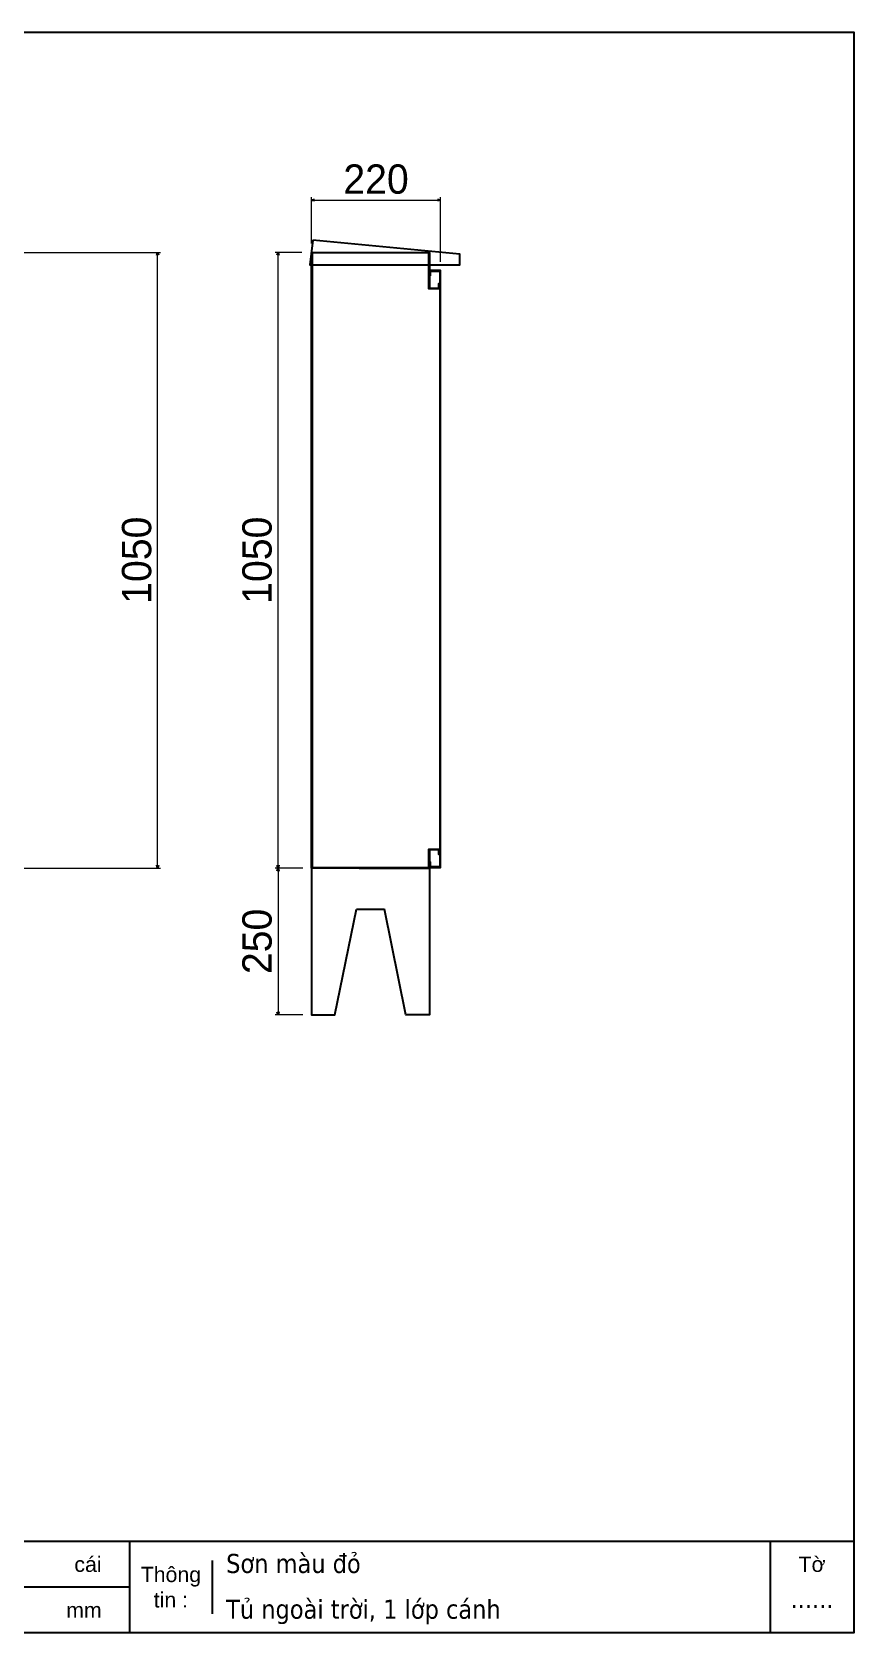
# Model space of a CAD drawing. Header units: millimetres. Extents: x 0 to 3861, y 0 to 2730.
# Drawn here: x 2460 to 3861, y 0 to 2730 of the extents above; entities that cross this region are included whole.
import ezdxf
from ezdxf.enums import TextEntityAlignment as Align

# ---------------------------------------------------------------- set-up
doc = ezdxf.new("R2010")
doc.units = ezdxf.units.MM
doc.layers.add('DIM', color=253, linetype='Continuous')
doc.styles.add('Arial', font='arial.ttf')
doc.styles.add('Tahoma (Input Text)', font='tahoma.ttf')
doc.dimstyles.new('CNC', dxfattribs={"dimtxt": 50, "dimasz": 5, "dimexe": 5, "dimexo": 15, "dimgap": 10, "dimtad": 1, "dimdec": 0, "dimtxsty": 'Standard', "dimblk": 'OPEN30', "dimcen": 10, "dimclrd": 5, "dimclre": 5, "dimclrt": 3, "dimazin": 3, "dimtfac": 1, "dimtdec": 0, "dimtmove": 0, "dimatfit": 3, "dimldrblk": 'ARCHTICK', "dimlwd": 9, "dimlwe": 9})

# ---------------------------------------------------------------- blocks, each defined once
blk = doc.blocks.new('*D6')
at = {"color": 0, "linetype": 'ByBlock', "lineweight": -2}
for p, q in [((2672.5, 2349.3), (2673.8, 2354.3)), ((2673.8, 2354.3), (2675.1, 2349.3)), ((2673.8, 2354.3), (2673.8, 2349.3)), ((2673.8, 1304.3), (2672.5, 1309.3)), ((2675.1, 1309.3), (2673.8, 1304.3)), ((2673.8, 1304.3), (2673.8, 1309.3))]:
    blk.add_line(p, q, dxfattribs=at)
at = {"layer": 'Defpoints', "color": 0, "transparency": 16777216}
for p in [(2281.6, 2354.3), (2673.8, 2354.3), (2281.6, 1304.3)]:
    blk.add_point(p, dxfattribs=at)
at = {"layer": 'DIM', "color": 5, "lineweight": 9, "transparency": 16777216}
for p, q in [((2296.6, 2354.3), (2678.8, 2354.3)), ((2673.8, 1309.3), (2673.8, 2349.3)), ((2296.6, 1304.3), (2678.8, 1304.3))]:
    blk.add_line(p, q, dxfattribs=at)
at = {"layer": 'DIM', "color": 3, "transparency": 16777216, "insert": (2638.3, 1829.3), "char_height": 50, "attachment_point": 5, "rotation": 90}
blk.add_mtext('1050', dxfattribs=at)
blk = doc.blocks.new('_ArchTick')
at = {"color": 0, "const_width": 0.15}
blk.add_lwpolyline([(-0.5, -0.5), (0.5, 0.5)], dxfattribs=at)
blk = doc.blocks.new('_Open30')
at = {"color": 0, "linetype": 'ByBlock', "lineweight": -2}
for p, q in [((-1, 0.27), (0, 0)), ((0, 0), (-1, -0.27)), ((0, 0), (-1, 0))]:
    blk.add_line(p, q, dxfattribs=at)
blk = doc.blocks.new('*D9')
at = {"color": 0, "linetype": 'ByBlock', "lineweight": -2}
for p, q in [((2877.8, 2349.3), (2879.2, 2354.3)), ((2879.2, 2354.3), (2880.5, 2349.3)), ((2879.2, 2354.3), (2879.2, 2349.3)), ((2879.2, 1304.3), (2877.8, 1309.3)), ((2880.5, 1309.3), (2879.2, 1304.3)), ((2879.2, 1304.3), (2879.2, 1309.3))]:
    blk.add_line(p, q, dxfattribs=at)
at = {"layer": 'Defpoints', "color": 0, "transparency": 16777216}
for p in [(2879.2, 2354.3), (2934.7, 2354.3), (2936.2, 1304.3)]:
    blk.add_point(p, dxfattribs=at)
at = {"layer": 'DIM', "color": 5, "lineweight": 9, "transparency": 16777216}
for p, q in [((2919.7, 2354.3), (2874.2, 2354.3)), ((2879.2, 1309.3), (2879.2, 2349.3)), ((2921.2, 1304.3), (2874.2, 1304.3))]:
    blk.add_line(p, q, dxfattribs=at)
at = {"layer": 'DIM', "color": 3, "transparency": 16777216, "insert": (2843.6, 1829.3), "char_height": 50, "attachment_point": 5, "rotation": 90}
blk.add_mtext('1050', dxfattribs=at)
blk = doc.blocks.new('khungtenAsean2')
at = {"color": 7}
for p, q in [((2970, -1980), (0, -1980)), ((2020, -1980), (2020, -2100)), ((2860, -1980), (2860, -2100)), ((2128.3, -2005), (2128.3, -2075)), ((2020, -2040), (0, -2040))]:
    blk.add_line(p, q, dxfattribs=at)
blk.add_lwpolyline([(0, 0), (2970, 0), (2970, -2100), (0, -2100)], close=True, dxfattribs=at)
at = {"color": 2, "char_height": 20, "style": 'Arial'}
for s, insert, width, attachment_point in [('cái', (1947.6, -2010), 917.634, 4), ('Thông\\Ptin :', (2074.2, -2040), 108.311, 5), ('Tờ', (2915, -2010), 110, 5), ('mm', (1936.9, -2070), 917.634, 4)]:
    blk.add_mtext(s, dxfattribs=dict(at, insert=insert, width=width, attachment_point=attachment_point))
at = {"color": 1, "style": 'Tahoma (Input Text)', "flags": 8}
for tag, p in [('#03', (506.6, -2019.3)), ('#01', (137.1, -2021.3)), ('#05', (1106.6, -2021.3)), ('#07', (1834.7, -2021.3)), ('#09', (2146.7, -2021.3)), ('#02', (98.5, -2081.3)), ('#04', (486.1, -2081.3)), ('#06', (1065.3, -2081.3)), ('#08', (1817.4, -2081.3)), ('#10', (2146.7, -2081.3))]:
    blk.add_attdef(tag, p, '', height=25, dxfattribs=at)
blk.add_attdef('#11', text='', height=25, dxfattribs=at).set_placement((2915, -2067.3), align=Align.CENTER)
blk = doc.blocks.new('*D10')
at = {"color": 0, "linetype": 'ByBlock', "lineweight": -2}
for p, q in [((2877.8, 1299.3), (2879.2, 1304.3)), ((2879.2, 1304.3), (2880.5, 1299.3)), ((2879.2, 1304.3), (2879.2, 1299.3)), ((2879.2, 1054.3), (2877.8, 1059.3)), ((2880.5, 1059.3), (2879.2, 1054.3)), ((2879.2, 1054.3), (2879.2, 1059.3))]:
    blk.add_line(p, q, dxfattribs=at)
at = {"layer": 'Defpoints', "color": 0, "transparency": 16777216}
for p in [(2936.2, 1304.3), (2879.2, 1054.3), (2936.2, 1054.3)]:
    blk.add_point(p, dxfattribs=at)
at = {"layer": 'DIM', "color": 5, "lineweight": 9, "transparency": 16777216}
for p, q in [((2921.2, 1304.3), (2874.2, 1304.3)), ((2879.2, 1299.3), (2879.2, 1059.3)), ((2921.2, 1054.3), (2874.2, 1054.3))]:
    blk.add_line(p, q, dxfattribs=at)
at = {"layer": 'DIM', "color": 3, "transparency": 16777216, "insert": (2843.6, 1179.3), "char_height": 50, "attachment_point": 5, "rotation": 90}
blk.add_mtext('250', dxfattribs=at)
blk = doc.blocks.new('*D14')
at = {"color": 0, "linetype": 'ByBlock', "lineweight": -2}
for p, q in [((2936.2, 2443.4), (2941.2, 2444.7)), ((2941.2, 2442.1), (2936.2, 2443.4)), ((2936.2, 2443.4), (2941.2, 2443.4)), ((3151.2, 2444.7), (3156.2, 2443.4)), ((3156.2, 2443.4), (3151.2, 2442.1)), ((3156.2, 2443.4), (3151.2, 2443.4))]:
    blk.add_line(p, q, dxfattribs=at)
at = {"layer": 'Defpoints', "color": 0, "transparency": 16777216}
for p in [(3156.2, 2443.4), (2936.2, 2354.3), (3156.2, 2323.3)]:
    blk.add_point(p, dxfattribs=at)
at = {"layer": 'DIM', "color": 5, "lineweight": 9, "transparency": 16777216}
for p, q in [((2936.2, 2369.3), (2936.2, 2448.4)), ((2941.2, 2443.4), (3151.2, 2443.4)), ((3156.2, 2338.3), (3156.2, 2448.4))]:
    blk.add_line(p, q, dxfattribs=at)
at = {"layer": 'DIM', "color": 3, "transparency": 16777216, "insert": (3046.2, 2478.9), "char_height": 50, "attachment_point": 5}
blk.add_mtext('220', dxfattribs=at)

msp = doc.modelspace()

# ---------------------------------------------------------------- linework, layer by layer
msp.add_line((3012.8, 1234.3), (3060.5, 1234.3))
at = {"color": 7}
for points in [[(2938.4, 2375.3), (2933.6, 2333), (3189.2, 2333), (3189.2, 2351.4)], [(3154.2, 2301.3), (3154.2, 2292.3), (3136.2, 2292.3), (3136.2, 2353.3), (2937.2, 2353.3), (2937.2, 1305.3), (3136.2, 1305.3), (3136.2, 1336.3), (3154.2, 1336.3), (3154.2, 1327.3), (3153.2, 1327.3), (3153.2, 1335.3), (3137.2, 1335.3), (3137.2, 1304.3), (2936.2, 1304.3), (2936.2, 2354.3), (3137.2, 2354.3), (3137.2, 2293.3), (3153.2, 2293.3), (3153.2, 2301.3)], [(3139.2, 2314.3), (3139.2, 2322.3), (3155.2, 2322.3), (3155.2, 1306.3), (3139.2, 1306.3), (3139.2, 1314.3), (3138.2, 1314.3), (3138.2, 1305.3), (3156.2, 1305.3), (3156.2, 2323.3), (3138.2, 2323.3), (3138.2, 2314.3)]]:
    msp.add_lwpolyline(points, close=True, dxfattribs=at)
for points in [[(3056, 1304.3), (2936.2, 1304.3), (2936.2, 1054.3), (2976.2, 1054.3), (3012.8, 1234.3)], [(3017.4, 1304.3), (3137.2, 1304.3), (3137.2, 1054.3), (3097.2, 1054.3), (3060.5, 1234.3)]]:
    msp.add_lwpolyline(points)

# ---------------------------------------------------------------- block references
ref = msp.add_blockref('khungtenAsean2', (0, 2730), dxfattribs=dict(at, xscale=1.299999999813735, yscale=1.299999999813735, zscale=1.299999999813735))
ref.add_attrib('#11', '......', dxfattribs={"color": 1, "height": 32.5, "style": 'Tahoma (Input Text)'}).set_placement((3789.5, 42.4), align=Align.CENTER)
ref.add_attrib('#09', 'Sơn màu đỏ', (2790.7, 102.3), dxfattribs={"color": 1, "height": 32.5, "style": 'Tahoma (Input Text)'})
ref.add_attrib('#10', 'Tủ ngoài trời, 1 lớp cánh', (2790.7, 24.3), dxfattribs={"color": 1, "height": 32.5, "style": 'Tahoma (Input Text)'})

# ---------------------------------------------------------------- dimensions: what is measured, and where the dimension line sits
at = {"layer": 'DIM'}
dim = msp.add_linear_dim(base=(3156.2, 2443.4), p1=(2936.2, 2354.3), p2=(3156.2, 2323.3), dimstyle='CNC', dxfattribs=at)
dim.commit()
dim.dimension.update_dxf_attribs({"geometry": '*D14', "text_midpoint": (3046.2, 2478.9)})
dim = msp.add_linear_dim(base=(2673.8, 2354.3), p1=(2281.6, 1304.3), p2=(2281.6, 2354.3), angle=90, dimstyle='CNC', dxfattribs=at)
dim.commit()
dim.dimension.update_dxf_attribs({"geometry": '*D6', "text_midpoint": (2673.8, 1829.3), "dimtype": 160})
for base, p2, picture, middle in [((2879.2, 2354.3), (2934.7, 2354.3), '*D9', (2843.6, 1829.3)), ((2879.2, 1054.3), (2936.2, 1054.3), '*D10', (2843.6, 1179.3))]:
    dim = msp.add_linear_dim(base=base, p1=(2936.2, 1304.3), p2=p2, angle=90, dimstyle='CNC', dxfattribs=at)
    dim.commit()
    dim.dimension.update_dxf_attribs({"geometry": picture, "text_midpoint": middle})

doc.saveas('drawing.dxf')
